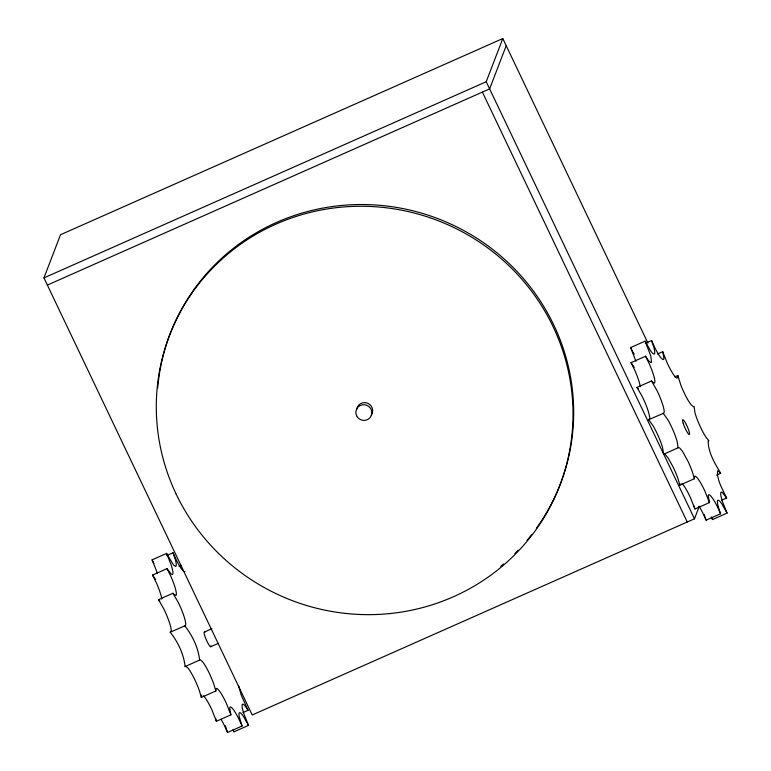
<?xml version="1.0" encoding="UTF-8"?>
<svg xmlns="http://www.w3.org/2000/svg" width="771" height="771" viewBox="0 0 771 771"><rect width="100%" height="100%" fill="white"/><g stroke="black" fill="none" stroke-linecap="round" stroke-linejoin="round"><path stroke-width="1.16" d="M663.619 454.292L665.19 454.398L668.014 457.81L673.401 467.534A19.342 3.18 66.1 0 1 678.095 478.984L679.839 485.171L694.334 478.743L692.599 472.556A19.342 3.18 66.1 0 0 687.896 461.097L682.518 451.372L679.685 447.97L678.721 447.488L663.619 454.292L662.588 447.643A19.66 3.238 66.1 0 0 653.22 425.997L648.652 419.684L663.86 413.14L664.178 412.186A19.208 3.161 66.1 0 0 656.728 390.03L651.485 380.99L636.981 387.428L642.224 396.458A19.208 3.161 66.1 0 1 649.683 418.605L648.652 419.684M678.123 447.855L677.092 441.214A19.66 3.238 66.1 0 0 667.725 419.569L663.147 413.246M185.098 666.558L185.715 666.231L187.979 668.081A19.4 3.19 66.1 0 1 199.544 691.221L201.308 697.437L215.813 690.999L214.039 684.783A19.4 3.19 66.1 0 0 202.474 661.653L200.219 659.793L185.098 666.558C183.816 654.174 177.928 641.906 170.218 632.191L185.416 625.609L185.724 624.616A19.4 3.19 66.1 0 0 178.226 602.353L172.955 593.256L158.46 599.684L163.722 608.782A19.4 3.19 66.1 0 1 171.229 631.044L170.218 632.191M199.602 660.121C198.32 647.736 192.422 635.477 184.722 625.763M699.162 506.614L694.488 518.796L252.223 714.977L43.947 277.907L60.523 234.731L502.798 38.55L647.958 343.172M43.947 277.907L486.222 81.726L502.798 38.55M506.21 45.711L489.643 88.887L47.368 285.077M201.684 694.979L201.308 697.437M157.284 573.345A19.66 3.238 66.1 0 0 156.6 571.138L152.08 559.852L166.584 553.414L173.446 564.912L175.605 566.463L176.145 565.962A19.342 3.18 66.1 0 0 175.383 559.756L173.041 552.778L166.825 555.534M635.95 361.281L630.611 347.586L645.105 341.148L650.425 350.554A19.4 3.19 66.1 0 0 653.866 347.432L651.572 340.512L645.356 343.268M640.277 386.685A19.4 3.19 66.1 0 0 634.658 370.003L631.035 362.669L645.529 356.241L648.777 360.992L650.975 362.621L651.534 362.148L650.791 355.951L645.105 341.148M161.775 599.028A19.208 3.161 66.1 0 0 156.147 582.365L152.533 575.079L167.028 568.651L171.374 574.231A19.66 3.238 66.1 0 0 171.095 564.709L166.584 553.414M179.026 566.242L181.098 565.326M657.557 353.976L662.732 351.682L667.166 362.939A19.4 3.19 66.1 0 0 677.439 377.992L677.825 375.525L674.712 376.903M204.431 632.027L211.948 628.693M210.676 646.763L218.203 643.428M716.529 475.119L720.673 473.278C714.9 463.477 708.106 452.413 708.173 440.848L708.906 440.771L706.091 437.35A19.4 3.19 66.1 0 1 694.999 412.938L694.035 406.413L693.399 406.693L691.134 404.794A19.468 3.209 66.1 0 1 680.957 385.413L677.825 375.525M203.554 695.837A19.4 3.19 66.1 0 1 211.958 710.024L216.4 721.28L230.895 714.852L229.7 707.913A19.4 3.19 66.1 0 1 238.557 718.379L242.065 726.022L227.561 732.45L224.072 724.827A19.4 3.19 66.1 0 0 221.055 719.333M682.084 483.571A19.4 3.19 66.1 0 1 690.488 497.758L694.922 509.014L709.426 502.586L708.231 495.647A19.4 3.19 66.1 0 1 717.078 506.113L720.586 513.756L706.091 520.184L702.593 512.57A19.4 3.19 66.1 0 0 698.998 506.142M242.923 712.587L248.098 710.293L241.265 695.211L238.711 686.045M721.444 500.321L726.629 498.027C722.745 489.556 717.001 480.564 717.493 471.033L718.215 470.927L720.673 473.278M233.112 730.031L234.027 731.814L248.522 725.376L243.954 714.042A19.4 3.19 66.1 0 1 244.908 705.696L248.098 710.293M711.18 516.859L712.549 519.548L727.053 513.11L722.533 501.844A19.468 3.209 66.1 0 1 722.263 492.38L726.629 498.027M651.485 380.99L652.825 382.483L654.56 383.023A19.4 3.19 66.1 0 0 649.163 363.565L645.529 356.241M636.981 387.428L638.321 388.921M172.955 593.256L174.304 594.778L176.048 595.347A19.208 3.161 66.1 0 0 170.651 575.937L167.028 568.651M158.46 599.684L159.809 601.207M155.665 579.541L152.533 575.079M634.234 367.362L631.035 362.669M632.885 351.971L634.234 354.352M248.522 725.376L243.251 716.086A19.468 3.209 66.1 0 0 239.193 716.49L242.065 726.022M727.053 513.11L721.733 503.714A19.4 3.19 66.1 0 0 718.293 506.836M630.611 347.586L632.432 351.171M152.08 559.852L153.921 563.476M486.222 81.726L694.488 518.796M482.386 92.106L687.24 522.015M233.16 729.877L234.027 731.814M711.691 517.62L712.549 519.548M651.572 340.512L655.071 348.155A19.4 3.19 66.1 0 0 663.927 358.611L662.732 351.682M173.041 552.778L176.549 560.421A19.4 3.19 66.1 0 0 185.011 571.706M720.586 513.756L718.293 506.855M706.091 520.184L704.125 514.373M227.561 732.45L225.305 725.617M709.426 502.586L704.983 491.329A19.4 3.19 66.1 0 0 694.719 476.276L694.334 478.743M230.895 714.852L226.462 703.595A19.4 3.19 66.1 0 0 216.188 688.542L215.813 690.999M694.141 506.055L694.922 509.014M215.62 718.321L216.4 721.28M679.829 483.542L679.839 485.171M531.498 534.843A209.076 203.467 21 0 1 527.007 540.375M518.228 550.137A209.076 203.467 21 0 1 514.874 553.539M503.482 564.006A209.076 203.467 21 0 1 500.764 566.28M157.679 387.996A209.076 203.467 21 0 1 435.837 217.865A209.076 203.467 21 0 1 536.443 528.251M356.665 409.652A8.038 7.826 21 0 1 367.362 403.108A8.038 7.826 21 0 1 371.236 415.049M211.023 645.876A8.038 1.32 66.1 0 1 206.455 640.171A8.038 1.32 66.1 0 1 204.932 632.326M683.193 423.289A8.038 1.32 66.1 0 0 689.207 434.497A8.038 1.32 66.1 0 0 685.833 423.607A8.038 1.32 66.1 0 0 683.193 423.289M176.145 494.066A209.076 203.467 21 0 0 535.787 529.976A209.076 203.467 21 0 0 382.03 207.312A209.076 203.467 21 0 0 176.145 494.066M356.587 415.771A8.038 7.826 21 0 0 370.427 417.159A8.038 7.826 21 0 0 364.51 404.746A8.038 7.826 21 0 0 356.587 415.771"/></g></svg>
